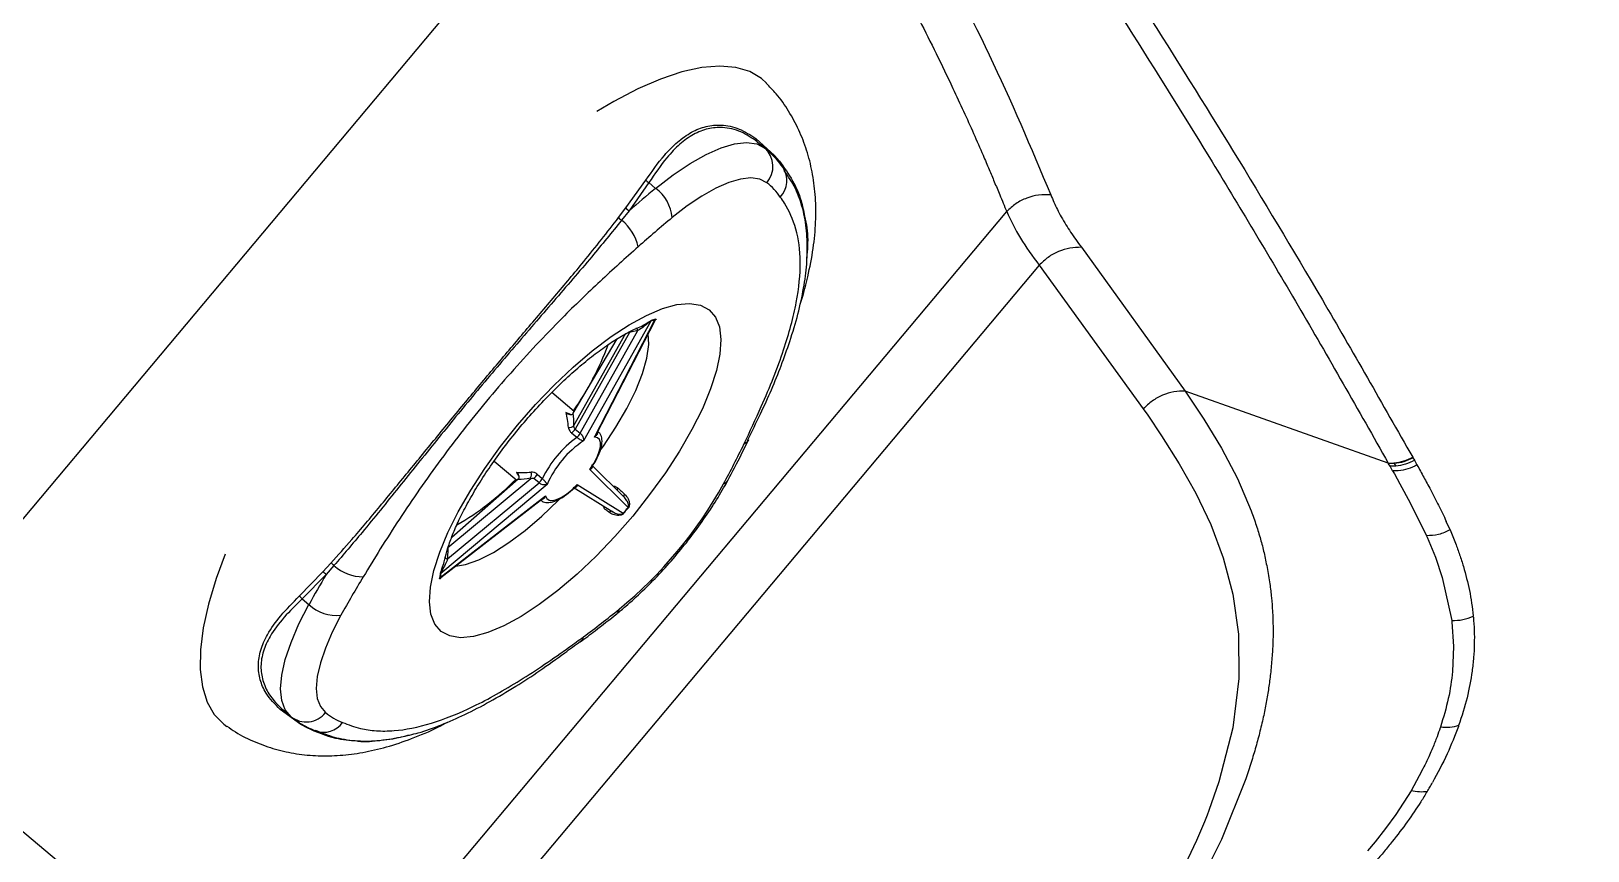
# Model space of a CAD drawing. Extents: x -51 to 27, y -13 to 136.
# Drawn here: x -40.82 to -34.66, y 72.48 to 75.73 of the extents above; entities that cross this region are included whole.
import ezdxf

# ---------------------------------------------------------------- set-up
doc = ezdxf.new("R2010")
doc.units = 0
doc.header["$MEASUREMENT"] = 0
doc.layers.add('GEOMETRY', color=2, linetype='Continuous', lineweight=25)

# ---------------------------------------------------------------- blocks, each defined once
blk = doc.blocks.new('2026 MONTERREY-BLOOM')
at = {"layer": 'GEOMETRY'}
for p, q in [((-29.7787, -10.6451), (-26.417, -6.6388)), ((-26.2683, -8.4132), (-26.1939, -8.4801)), ((-26.2633, -8.4252), (-26.2329, -8.4507)), ((-26.2508, -8.4368), (-26.2633, -8.4252)), ((-26.2248, -8.4573), (-26.2501, -8.436)), ((-26.1939, -8.4801), (-26.1748, -8.502)), ((-26.7827, -8.6876), (-26.704, -8.5778)), ((-26.6916, -8.5874), (-26.7696, -8.6989)), ((-26.6916, -8.5874), (-26.6648, -8.6099)), ((-28.0931, -12.0595), (-25.2755, -8.7016)), ((-26.8114, -8.7257), (-26.7827, -8.6876)), ((-26.7696, -8.6989), (-26.7993, -8.7363)), ((-24.9799, -8.8431), (-24.5687, -9.4124)), ((-25.1468, -8.9144), (-27.9128, -12.2108)), ((-25.1468, -8.9144), (-24.7348, -9.4823)), ((-26.9631, -9.5795), (-26.7348, -9.1729)), ((-26.6839, -9.1356), (-26.95, -9.6096)), ((-26.9069, -9.5945), (-26.6675, -9.1299)), ((-26.8989, -9.5826), (-26.6672, -9.133)), ((-26.7348, -9.1729), (-26.7684, -9.18)), ((-26.9914, -9.5001), (-26.8166, -9.2055)), ((-26.988, -9.5491), (-26.7824, -9.1829)), ((-26.7684, -9.18), (-26.9832, -9.5626)), ((-26.987, -9.4928), (-27.0762, -9.418)), ((-23.7652, -9.6978), (-24.5687, -9.4124)), ((-24.5687, -9.4124), (-24.4955, -9.523)), ((-24.7348, -9.4823), (-24.7174, -9.5077)), ((-24.7174, -9.5077), (-24.6629, -9.5891)), ((-24.4955, -9.523), (-24.4258, -9.6381)), ((-26.9772, -9.5955), (-26.9973, -9.5786)), ((-26.9832, -9.5626), (-26.9631, -9.5795)), ((-26.8924, -9.5722), (-26.8932, -9.5716)), ((-26.2972, -9.6056), (-26.2989, -9.6087)), ((-24.6629, -9.5891), (-24.5926, -9.7005)), ((-24.4258, -9.6381), (-24.3625, -9.7584)), ((-27.3038, -9.6895), (-27.2136, -9.7653)), ((-26.774, -9.8733), (-26.9254, -9.7234)), ((-26.7881, -9.8334), (-26.9189, -9.7038)), ((-24.5926, -9.7005), (-24.527, -9.8168)), ((-23.7652, -9.6978), (-23.7427, -9.6975)), ((-23.764, -9.6999), (-23.7652, -9.6978)), ((-23.7415, -9.6995), (-23.764, -9.6999)), ((-23.7584, -9.71), (-23.764, -9.6999)), ((-23.7358, -9.7096), (-23.7584, -9.71)), ((-23.7481, -9.7282), (-23.7584, -9.71)), ((-23.7257, -9.7278), (-23.7481, -9.7282)), ((-23.7481, -9.7282), (-23.7412, -9.7405)), ((-23.7427, -9.6974), (-23.7415, -9.6995)), ((-23.7415, -9.6995), (-23.7358, -9.7096)), ((-23.6688, -9.6742), (-23.6676, -9.6763)), ((-23.6676, -9.6763), (-23.6619, -9.6864)), ((-23.6619, -9.6864), (-23.6517, -9.7046)), ((-27.0941, -9.7827), (-27.5155, -10.1341)), ((-27.4879, -10.077), (-27.1264, -9.7755)), ((-27.1592, -9.7593), (-27.4876, -10.0332)), ((-27.2087, -9.761), (-27.4719, -9.9914)), ((-27.1264, -9.7755), (-27.1465, -9.7587)), ((-27.1334, -9.7419), (-27.1133, -9.7588)), ((-26.9916, -9.7926), (-26.8336, -9.8909)), ((-26.9748, -9.7826), (-26.7928, -9.8958)), ((-24.3625, -9.7584), (-24.3076, -9.8869)), ((-23.7412, -9.7405), (-23.7191, -9.7801)), ((-23.7191, -9.7801), (-23.6783, -9.8553)), ((-27.5179, -10.1509), (-27.1005, -9.8269)), ((-27.5144, -10.1503), (-27.1105, -9.8368)), ((-24.527, -9.8168), (-24.4681, -9.9401)), ((-23.6783, -9.8553), (-23.6144, -9.9849)), ((-24.4681, -9.9401), (-24.4183, -10.0725)), ((-23.5208, -9.9622), (-23.5358, -9.928)), ((-27.4876, -10.0332), (-27.4879, -10.077)), ((-23.6144, -9.9849), (-23.6119, -9.9904)), ((-23.6119, -9.9904), (-23.579, -10.07)), ((-27.9824, -10.128), (-27.9505, -10.0933)), ((-27.9378, -10.1032), (-27.9689, -10.1389)), ((-24.4183, -10.0725), (-24.3805, -10.2166)), ((-23.579, -10.07), (-23.5516, -10.1497)), ((-28.0752, -10.2242), (-27.9824, -10.128)), ((-27.9689, -10.1389), (-28.0635, -10.2346)), ((-23.5516, -10.1497), (-23.5142, -10.3208)), ((-24.3805, -10.2166), (-24.3586, -10.375)), ((-28.0635, -10.2346), (-28.0367, -10.2571)), ((-23.5142, -10.3208), (-23.5136, -10.3253)), ((-23.5136, -10.3253), (-23.507, -10.4237)), ((-23.4284, -10.3072), (-23.4289, -10.3027)), ((-26.9616, -10.4041), (-26.9632, -10.4053)), ((-24.3586, -10.375), (-24.3569, -10.5503)), ((-23.507, -10.4237), (-23.5111, -10.5221)), ((-24.3569, -10.5503), (-24.3809, -10.7449)), ((-28.0931, -12.0595), (-29.7787, -10.6451)), ((-28.0693, -10.7318), (-28.1505, -10.6731)), ((-28.1379, -10.6759), (-28.1075, -10.7014)), ((-28.3737, -10.7311), (-28.3625, -10.7394)), ((-28.0438, -10.7459), (-28.0693, -10.7318)), ((-28.0102, -10.7578), (-28.0129, -10.7568)), ((-27.9997, -10.7597), (-27.9761, -10.7684)), ((-24.3809, -10.7449), (-24.4355, -10.9592)), ((-23.5589, -10.7428), (-23.5599, -10.7457)), ((-24.4355, -10.9592), (-24.4754, -11.0728)), ((-24.3294, -10.9478), (-24.4254, -11.1868)), ((-23.6425, -10.9355), (-23.6752, -10.994)), ((-23.6752, -10.994), (-23.736, -11.0889)), ((-24.4754, -11.0728), (-24.4824, -11.0912)), ((-23.736, -11.0889), (-23.7757, -11.1439)), ((-24.4926, -11.1169), (-24.5239, -11.1908)), ((-24.4824, -11.0912), (-24.4926, -11.1169)), ((-23.7757, -11.1439), (-23.8167, -11.1964)), ((-24.5239, -11.1908), (-24.5805, -11.311)), ((-24.4254, -11.1868), (-24.5518, -11.4382)), ((-23.8167, -11.1963), (-23.8469, -11.2323))]:
    blk.add_line(p, q, dxfattribs=at)
at = {"layer": 'GEOMETRY', "flags": 128}
for points in [[(-26.2261, -8.193), (-26.2453, -8.1757), (-26.292, -8.1479), (-26.3474, -8.1312), (-26.411, -8.1258), (-26.4823, -8.1317), (-26.5606, -8.1489), (-26.6453, -8.1772), (-26.7357, -8.2164), (-26.8309, -8.2661), (-26.8979, -8.3056)], [(-26.6648, -8.6099), (-26.5957, -8.5564), (-26.5288, -8.5112), (-26.4652, -8.4754), (-26.406, -8.4494), (-26.3522, -8.4337), (-26.3049, -8.4287), (-26.2649, -8.4344), (-26.2329, -8.4507)], [(-26.2329, -8.4507), (-26.2268, -8.4556), (-26.2248, -8.4573)], [(-26.225, -8.5879), (-26.2528, -8.5737), (-26.2875, -8.5688), (-26.3285, -8.5731), (-26.375, -8.5867), (-26.4264, -8.6092), (-26.4815, -8.6403), (-26.5395, -8.6794), (-26.5993, -8.7258)], [(-26.4532, -9.0905), (-26.428, -9.1194), (-26.4123, -9.1587), (-26.4064, -9.2078), (-26.4104, -9.2657), (-26.4241, -9.3315), (-26.4475, -9.4041), (-26.48, -9.4822), (-26.5211, -9.5645), (-26.5701, -9.6496), (-26.6262, -9.736), (-26.6885, -9.8223), (-26.7557, -9.9069), (-26.8269, -9.9884), (-26.9007, -10.0655), (-26.976, -10.1368), (-27.0513, -10.2011), (-27.1255, -10.2573), (-27.1973, -10.3044), (-27.2654, -10.3416), (-27.3287, -10.3683), (-27.3861, -10.384), (-27.4366, -10.3885), (-27.4794, -10.3817), (-27.5136, -10.3637), (-27.5388, -10.3348), (-27.5545, -10.2955), (-27.5604, -10.2464), (-27.5564, -10.1885), (-27.5427, -10.1227), (-27.5193, -10.0501), (-27.4868, -9.972), (-27.4457, -9.8897), (-27.3967, -9.8046), (-27.3406, -9.7182), (-27.2783, -9.6319), (-27.2111, -9.5473), (-27.1399, -9.4658), (-27.0661, -9.3887), (-26.9909, -9.3174), (-26.9155, -9.2531), (-26.8413, -9.1969), (-26.7695, -9.1498), (-26.7014, -9.1126), (-26.6381, -9.0859), (-26.5807, -9.0702), (-26.5302, -9.0657), (-26.4874, -9.0725), (-26.4532, -9.0905)], [(-26.7348, -9.1729), (-26.7356, -9.171), (-26.7365, -9.1692), (-26.7376, -9.1677), (-26.7388, -9.1665), (-26.7401, -9.1656), (-26.7414, -9.165), (-26.7426, -9.1649), (-26.7437, -9.1652)], [(-26.8798, -9.6417), (-26.8715, -9.6301), (-26.8217, -9.5551), (-26.7787, -9.4812), (-26.7436, -9.4101), (-26.7171, -9.3433), (-26.6998, -9.2824), (-26.6921, -9.2286), (-26.6939, -9.1848)], [(-26.9254, -9.7234), (-26.9095, -9.6984), (-26.8968, -9.6743), (-26.888, -9.652), (-26.8832, -9.6324), (-26.8828, -9.6163), (-26.8868, -9.6043), (-26.8949, -9.5969), (-26.9069, -9.5945)], [(-26.2989, -9.6087), (-26.2989, -9.6086), (-26.3058, -9.6165), (-26.3156, -9.6225)], [(-27.1005, -9.8269), (-27.0955, -9.8378), (-27.0864, -9.844), (-27.0735, -9.8453), (-27.0574, -9.8416), (-27.0387, -9.833), (-27.0182, -9.82), (-26.9966, -9.803), (-26.9748, -9.7826)], [(-27.4572, -10.1059), (-27.4169, -10.0989), (-27.3645, -10.0804), (-27.3068, -10.0514), (-27.2452, -10.0123), (-27.181, -9.9642), (-27.1156, -9.908), (-27.0505, -9.845), (-27.0471, -9.8415)], [(-28.3684, -10.0581), (-28.4039, -10.1546), (-28.4342, -10.2556), (-28.4549, -10.3498), (-28.4659, -10.4364), (-28.467, -10.5145), (-28.4582, -10.5836), (-28.4396, -10.6431), (-28.4114, -10.6924), (-28.3737, -10.7311)], [(-27.4972, -10.0698), (-27.4972, -10.0709), (-27.4968, -10.072), (-27.4961, -10.0732), (-27.4949, -10.0742), (-27.4935, -10.0752), (-27.4918, -10.076), (-27.4899, -10.0766), (-27.4879, -10.077)], [(-28.1075, -10.7014), (-28.1305, -10.6743), (-28.1445, -10.6373), (-28.1492, -10.5912), (-28.1446, -10.5368), (-28.1307, -10.475), (-28.1078, -10.407), (-28.0763, -10.3339), (-28.0367, -10.2571)], [(-27.9103, -10.2998), (-27.9446, -10.3663), (-27.9719, -10.4297), (-27.9917, -10.4886), (-28.0038, -10.5422), (-28.0078, -10.5894), (-28.0037, -10.6293), (-27.9916, -10.6613), (-27.9716, -10.6848)], [(-23.487, -10.7367), (-23.4875, -10.7382), (-23.488, -10.7396)]]:
    blk.add_lwpolyline(points, dxfattribs=at)
at = {"layer": 'GEOMETRY'}
for centre, radius, start, end in [((-26.2533, -8.4141), 0.015, 176.43491, 228.15137), ((-26.2981, -8.5233), 0.0975, 318.52154, 48.03333), ((-26.2399, -8.5791), 0.0944, 316.39788, 33.81822), ((-23.5597, -12.3724), 4.8783, 129.53206, 131.14719), ((-26.676, -8.5545), 0.0364, 219.87561, 244.73192), ((-26.7624, -8.7415), 0.1639, 5.4896, 53.40668), ((-26.3843, -8.7928), 0.2596, 34.90376, 52.14058), ((-26.7765, -8.6982), 0.0444, 218.24081, 239.13104), ((-26.9126, -8.8796), 0.1826, 12.10951, 51.66531), ((-26.7496, -8.6623), 0.0417, 217.44049, 241.40622), ((-23.5902, -12.3709), 4.7267, 129.54075, 131.69129), ((-26.5269, -9.5559), 0.4486, 108.2702, 110.48522), ((-26.6773, -9.1391), 0.00743, 130.66104, 152.5782), ((-26.5244, -9.5555), 0.4506, 108.2702, 110.48522), ((-26.6607, -9.1336), 0.00776, 130.09809, 151.53633), ((-27.9518, -8.8182), 1.1734, 325.05217, 339.501), ((-27.0054, -9.5329), 0.0238, 258.96613, 316.96851), ((-26.7058, -9.9598), 0.4543, 126.67952, 153.73835), ((-26.7436, -9.928), 0.3794, 122.93784, 157.48003), ((-27.0287, -9.5368), 0.0523, 306.83782, 330.3827), ((-27.0086, -9.5536), 0.0523, 306.83782, 330.3827), ((-29.6804, -8.0016), 3.7349, 331.57447, 334.27899), ((-27.1796, -9.742), 0.0238, 323.13297, 21.38476), ((-28.0152, -8.972), 1.1223, 300.17305, 315.27895), ((-27.18, -9.7188), 0.052, 310.00141, 333.61848), ((-27.1599, -9.7357), 0.052, 310.00141, 333.61848), ((-27.9093, -8.9394), 1.731, 309.44908, 330.96879), ((-26.4031, -9.7535), 0.027, 285.58321, 330.36389), ((-26.7995, -9.8105), 0.0199, 135.79264, 159.7174), ((-26.7814, -9.8279), 0.00979, 127.79364, 197.39686), ((-26.8391, -9.8978), 0.0102, 89.48355, 151.40571), ((-28.4489, -8.4974), 2.1675, 319.82146, 320.59641), ((-26.6948, -9.7844), 0.1484, 228.67344, 229.32646), ((-28.4549, -8.4924), 2.177, 319.82146, 320.59641), ((-26.8, -9.9096), 0.0446, 52.25031, 54.42573), ((-27.9699, -10.1312), 0.0427, 41.05373, 62.83774), ((-27.8208, -9.9715), 0.1762, 228.39429, 269.58847), ((-23.8824, -12.5609), 4.7503, 149.34494, 150.98894), ((-28.0003, -10.164), 0.0402, 38.70297, 63.59154), ((-23.8826, -12.5343), 4.606, 148.79171, 150.97964), ((-27.1026, -10.2043), 0.4203, 170.68463, 173.00463), ((-27.5129, -10.157), 0.00794, 129.0085, 150.20664), ((-27.1025, -10.2018), 0.4185, 170.68463, 173.00463), ((-27.5108, -10.1401), 0.00761, 127.98896, 149.64227), ((-28.0923, -10.2551), 0.0353, 35.43834, 61.08161), ((-27.9271, -10.1411), 0.1596, 226.62675, 276.05498), ((-29.2377, -7.2729), 3.862, 306.31215, 308.95698), ((-26.8348, -10.2743), 0.0254, 310.20709, 355.95497), ((-26.984, -10.3785), 0.034, 311.1323, 349.07735), ((-28.1471, -10.6874), 0.0147, 51.33407, 103.62858), ((-28.0478, -10.6253), 0.0967, 231.91133, 321.98228), ((-27.8059, -10.4777), 0.2653, 231.3332, 248.32147), ((-27.9798, -10.669), 0.0939, 251.08025, 323.98732)]:
    blk.add_arc(centre, radius, start, end, dxfattribs=at)
for centre, major_axis, ratio, start_param, end_param in [((-27.099, -9.6301), (0.2508, -0.0579), 0.58081, 1.312953, 1.384881), ((-27.099, -9.6301), (0.0242, 0.2024), 0.42878, 5.136811, 5.475773), ((-27.0812, -9.6363), (0.0438, 0.2153), 0.382173, 5.205544, 5.472773), ((-27.099, -9.6301), (0.193, 0.0605), 0.442984, 3.930696, 4.269659), ((-27.099, -9.6301), (-0.1028, 0.2354), 0.588609, 1.758327, 1.828289), ((-27.0896, -9.6464), (0.2022, 0.0823), 0.39451, 3.931916, 4.199146)]:
    blk.add_ellipse(centre, major_axis=major_axis, ratio=ratio, start_param=start_param, end_param=end_param, dxfattribs=at)
for points, knots in [([(-36.6427, -38.9849), (-36.6428, -38.748), (-36.6429, -38.2513), (-36.6431, -37.4958), (-36.643, -36.7174), (-36.6423, -35.9379), (-36.6409, -35.1552), (-36.6388, -34.37), (-36.6343, -33.1243), (-36.6247, -31.4274), (-36.6007, -28.7277), (-36.5557, -25.4875), (-36.48, -22.0033), (-36.3837, -18.8258), (-36.2694, -15.9518), (-36.1467, -13.5568), (-36.0218, -11.6425), (-35.9083, -10.2086), (-35.8038, -9.1111), (-35.7174, -8.3466), (-35.6715, -7.9173), (-35.5982, -7.4928), (-35.4908, -7.0801), (-35.3398, -6.6435), (-35.1358, -6.1898), (-34.8703, -5.7277), (-34.5603, -5.2943), (-34.2088, -4.8937), (-33.8193, -4.53), (-33.3956, -4.2066), (-32.942, -3.9269), (-32.4916, -3.7075), (-32.0535, -3.5411), (-31.634, -3.4198), (-31.1992, -3.3309), (-30.7502, -3.28), (-30.3002, -3.2288), (-29.6557, -3.1612), (-28.8172, -3.0818), (-27.5048, -2.9746), (-25.9207, -2.8687), (-23.9532, -2.7617), (-21.8759, -2.6679), (-19.6786, -2.5868), (-17.2507, -2.5139), (-14.59, -2.4519), (-11.7055, -2.4029), (-8.8195, -2.3695), (-5.9364, -2.3497), (-3.0548, -2.3416), (-0.5983, -2.3393), (1.4461, -2.34), (3.0915, -2.3423), (4.7536, -2.3465), (6.4156, -2.3534), (8.0545, -2.3645), (10.4077, -2.3864), (13.4813, -2.429), (16.9743, -2.5047), (20.1483, -2.6009), (23.0112, -2.7146), (25.3952, -2.8364), (27.3074, -2.9606), (28.7412, -3.0736), (29.84, -3.1777), (30.6063, -3.2639), (31.0378, -3.31), (31.4634, -3.3805), (31.8765, -3.4857), (32.3137, -3.6341), (32.7687, -3.8357), (33.2323, -4.0987), (33.6676, -4.4064), (34.0701, -4.7558), (34.436, -5.1433), (34.7616, -5.5651), (35.0437, -6.0171), (35.2785, -6.4922), (35.464, -6.9855), (35.6016, -7.491), (35.6829, -8.0099), (35.7387, -8.5338), (35.8146, -9.2299), (35.8967, -10.0974), (36.0051, -11.4079), (36.112, -12.9931), (36.2405, -15.3392), (36.3619, -18.1726), (36.4654, -21.4568), (36.5399, -24.7062), (36.5915, -27.9302), (36.6206, -30.8028), (36.6357, -33.3227), (36.6407, -34.9225), (36.6423, -35.9634), (36.6428, -36.4441), (36.643, -36.9237), (36.6431, -37.4023), (36.643, -37.8963), (36.6429, -38.4238), (36.6428, -38.792), (36.6428, -38.9849)], [0, 0, 0, 0, 0.005138, 0.010771, 0.016381, 0.022015, 0.027673, 0.03335, 0.039042, 0.054682, 0.070145, 0.097582, 0.124946, 0.145709, 0.16651, 0.187309, 0.197707, 0.208103, 0.218498, 0.221609, 0.224784, 0.227857, 0.230942, 0.234019, 0.237865, 0.24171, 0.245555, 0.249401, 0.253246, 0.257092, 0.260938, 0.264783, 0.267936, 0.271088, 0.274241, 0.277546, 0.280882, 0.284062, 0.291597, 0.299143, 0.312612, 0.326021, 0.341866, 0.357701, 0.373696, 0.394533, 0.415407, 0.436247, 0.457116, 0.477921, 0.498728, 0.51038, 0.52225, 0.534405, 0.54642, 0.558287, 0.569942, 0.597446, 0.624936, 0.645697, 0.666299, 0.687058, 0.697455, 0.707849, 0.718242, 0.721382, 0.724571, 0.72765, 0.730727, 0.733804, 0.737651, 0.741498, 0.745344, 0.74919, 0.753036, 0.756881, 0.760725, 0.76457, 0.768352, 0.772136, 0.775907, 0.779727, 0.783559, 0.79109, 0.798621, 0.812071, 0.825537, 0.849567, 0.873561, 0.896782, 0.920041, 0.943476, 0.95907, 0.97468, 0.978164, 0.981639, 0.985104, 0.988563, 0.992016, 0.995816, 1, 1, 1, 1]), ([(-36.1407, -14.6533), (-36.1119, -14.1152), (-36.0541, -13.0392), (-35.9464, -11.4261), (-35.8442, -10.179), (-35.7594, -9.2973), (-35.706, -8.7789), (-35.6474, -8.2599), (-35.5881, -7.738), (-35.4727, -7.2237), (-35.3078, -6.7223), (-35.1096, -6.2757), (-34.8921, -5.8829), (-34.6663, -5.5407), (-34.4148, -5.2169), (-34.139, -4.9134), (-33.8406, -4.6322), (-33.5213, -4.3748), (-33.183, -4.1429), (-32.8279, -3.9378), (-32.4333, -3.7489), (-31.9983, -3.5846), (-31.5239, -3.4531), (-31.0412, -3.37), (-30.5499, -3.3182), (-29.6855, -3.2217), (-28.442, -3.1078), (-26.8282, -2.9864), (-25.7512, -2.9232), (-25.2135, -2.8916)], [0, 0, 0, 0, 0.0827889, 0.1655581, 0.2483945, 0.2750251, 0.3016561, 0.3284682, 0.3552764, 0.3823044, 0.4092866, 0.4362588, 0.4572354, 0.4782117, 0.4991897, 0.5201698, 0.5411517, 0.5621348, 0.5831185, 0.6041024, 0.625086, 0.6502631, 0.67544, 0.7006168, 0.7254131, 0.7513425, 0.8342548, 0.9172389, 1, 1, 1, 1]), ([(-25.0696, -7.385), (-24.9549, -7.5573), (-24.7257, -7.902), (-24.4935, -8.2773), (-24.3773, -8.465)], [0, 0, 0, 0, 0.500001, 1, 1, 1, 1]), ([(-25.1664, -7.4056), (-25.0513, -7.5783), (-24.8216, -7.9233), (-24.5892, -8.2994), (-24.4731, -8.4872)], [0, 0, 0, 0, 0.500543, 1, 1, 1, 1]), ([(-25.6167, -7.5545), (-25.5236, -7.7278), (-25.3379, -8.0734), (-25.1799, -8.4487), (-25.1011, -8.6359)], [0, 0, 0, 0, 0.5013419, 1, 1, 1, 1]), ([(-25.7937, -7.6204), (-25.7879, -7.631), (-25.7788, -7.6476), (-25.7661, -7.6706), (-25.7536, -7.6934), (-25.7391, -7.7199), (-25.7234, -7.7488), (-25.7086, -7.7763), (-25.674, -7.841), (-25.6222, -7.9405), (-25.5537, -8.0778), (-25.4958, -8.1979), (-25.4465, -8.3036), (-25.4067, -8.3919), (-25.3731, -8.4689), (-25.346, -8.5327), (-25.3241, -8.5848), (-25.301, -8.6403), (-25.2847, -8.6796), (-25.2755, -8.7016)], [0, 0, 0, 0, 0.030901, 0.048162, 0.067314, 0.097082, 0.125452, 0.151097, 0.17646, 0.31207, 0.435276, 0.562891, 0.646021, 0.72573, 0.803064, 0.852974, 0.895922, 0.941715, 1, 1, 1, 1]), ([(-26.0933, -9.0686), (-26.0932, -9.0684), (-26.0783, -9.027), (-26.0593, -8.9491), (-26.038, -8.8369), (-26.0296, -8.7333), (-26.0316, -8.6365), (-26.0435, -8.5457), (-26.0652, -8.46), (-26.0962, -8.3791), (-26.1371, -8.3039), (-26.1804, -8.2412), (-26.2139, -8.2075), (-26.2273, -8.1941)], [0, 0, 0, 0, 0.000921, 0.138256, 0.26364, 0.37933, 0.485411, 0.584181, 0.677815, 0.767978, 0.855882, 0.942422, 1, 1, 1, 1]), ([(-26.704, -8.5778), (-26.6796, -8.5434), (-26.639, -8.4859), (-26.5783, -8.4246), (-26.5233, -8.3853), (-26.465, -8.3623), (-26.4011, -8.3566), (-26.3323, -8.3709), (-26.2898, -8.3989), (-26.2683, -8.4132)], [0, 0, 0, 0, 0.18374, 0.307284, 0.433662, 0.557175, 0.6842, 0.839564, 1, 1, 1, 1]), ([(-26.2633, -8.4252), (-26.2841, -8.411), (-26.3263, -8.3821), (-26.3942, -8.3666), (-26.4582, -8.3715), (-26.5152, -8.3938), (-26.5695, -8.4334), (-26.6286, -8.4946), (-26.6681, -8.5529), (-26.6916, -8.5874)], [0, 0, 0, 0, 0.155617, 0.316092, 0.439294, 0.566132, 0.68942, 0.815883, 1, 1, 1, 1]), ([(-26.1614, -8.5266), (-26.1696, -8.5155), (-26.1883, -8.4901), (-26.2121, -8.4696), (-26.2254, -8.4581)], [0, 0, 0, 0, 0.4379371, 1, 1, 1, 1]), ([(-26.1748, -8.502), (-26.1564, -8.5277), (-26.1205, -8.5776), (-26.0893, -8.6501), (-26.0795, -8.6991), (-26.0754, -8.7195)], [0, 0, 0, 0, 0.3823641, 0.7429608, 1, 1, 1, 1]), ([(-24.4731, -8.4872), (-24.3565, -8.6802), (-24.1236, -9.0657), (-23.8846, -9.4872), (-23.7652, -9.6978)], [0, 0, 0, 0, 0.500513, 1, 1, 1, 1]), ([(-24.3773, -8.465), (-24.2608, -8.6576), (-24.0278, -9.0427), (-23.7885, -9.4637), (-23.6688, -9.6742)], [0, 0, 0, 0, 0.500001, 1, 1, 1, 1]), ([(-26.0653, -8.8694), (-26.0652, -8.8385), (-26.0649, -8.776), (-26.081, -8.6905), (-26.1079, -8.6102), (-26.1403, -8.5624), (-26.1563, -8.5388)], [0, 0, 0, 0, 0.245876, 0.4987841, 0.7516871, 1, 1, 1, 1]), ([(-26.3156, -9.6225), (-26.2919, -9.5725), (-26.2495, -9.4831), (-26.1974, -9.3585), (-26.1455, -9.217), (-26.103, -9.0581), (-26.0866, -8.8966), (-26.1051, -8.7667), (-26.1405, -8.6894), (-26.1659, -8.6523), (-26.1715, -8.6443)], [0, 0, 0, 0, 0.113314, 0.203025, 0.292712, 0.459327, 0.623089, 0.788453, 0.954097, 1, 1, 1, 1]), ([(-25.1011, -8.6359), (-25.1171, -8.6354), (-25.1491, -8.6345), (-25.1964, -8.6471), (-25.2402, -8.6688), (-25.2638, -8.6907), (-25.2755, -8.7016)], [0, 0, 0, 0, 0.250001, 0.5, 0.750007, 1, 1, 1, 1]), ([(-25.1011, -8.6359), (-25.0969, -8.6456), (-25.0887, -8.6648), (-25.0752, -8.6937), (-25.0594, -8.7233), (-25.0419, -8.7532), (-25.023, -8.7831), (-25.0021, -8.8129), (-24.9874, -8.8329), (-24.9799, -8.8431)], [0, 0, 0, 0, 0.144624, 0.283705, 0.425222, 0.574967, 0.716408, 0.855424, 1, 1, 1, 1]), ([(-27.9505, -10.0933), (-27.9226, -10.0624), (-27.8579, -9.9907), (-27.7565, -9.8696), (-27.6439, -9.7322), (-27.5283, -9.5907), (-27.4115, -9.4488), (-27.2951, -9.3096), (-27.179, -9.1724), (-27.0629, -9.0358), (-26.9366, -8.8862), (-26.8566, -8.7836), (-26.8114, -8.7257)], [0, 0, 0, 0, 0.074578, 0.173246, 0.271929, 0.37367, 0.475414, 0.572737, 0.670057, 0.77015, 0.870233, 1, 1, 1, 1]), ([(-26.7993, -8.7363), (-26.8383, -8.7843), (-26.9244, -8.8899), (-27.0686, -9.0569), (-27.2242, -9.2376), (-27.3805, -9.4214), (-27.5326, -9.6081), (-27.6814, -9.7931), (-27.8159, -9.9603), (-27.9007, -10.0598), (-27.9378, -10.1032)], [0, 0, 0, 0, 0.109289, 0.240653, 0.372441, 0.503824, 0.63517, 0.766922, 0.898249, 1, 1, 1, 1]), ([(-26.0754, -8.7195), (-26.0734, -8.7275), (-26.0644, -8.7645), (-26.0613, -8.8198), (-26.0656, -8.8697), (-26.067, -8.8858)], [0, 0, 0, 0, 0.158579, 0.727353, 1, 1, 1, 1]), ([(-25.2755, -8.7016), (-25.2591, -8.7365), (-25.2266, -8.806), (-25.1733, -8.8784), (-25.1468, -8.9144)], [0, 0, 0, 0, 0.503197, 1, 1, 1, 1]), ([(-26.734, -8.8413), (-26.7843, -8.8864), (-26.8847, -8.9767), (-27.0546, -9.1406), (-27.2383, -9.3364), (-27.4291, -9.5655), (-27.602, -9.8008), (-27.7298, -9.9959), (-27.7997, -10.1109), (-27.8221, -10.1476)], [0, 0, 0, 0, 0.1231091, 0.2460872, 0.4175077, 0.5840052, 0.7522704, 0.9207944, 1, 1, 1, 1]), ([(-24.9799, -8.8431), (-24.9951, -8.8435), (-25.0255, -8.8442), (-25.0706, -8.8586), (-25.1126, -8.8813), (-25.1354, -8.9034), (-25.1468, -8.9144)], [0, 0, 0, 0, 0.249997, 0.5, 0.749999, 1, 1, 1, 1]), ([(-26.3013, -9.6076), (-26.284, -9.5724), (-26.2509, -9.5053), (-26.2048, -9.4053), (-26.1669, -9.3103), (-26.131, -9.2099), (-26.1003, -9.107), (-26.0781, -9.0051), (-26.0669, -8.9297), (-26.0663, -8.8906), (-26.0661, -8.8807)], [0, 0, 0, 0, 0.1313039, 0.2507986, 0.374042, 0.5016405, 0.6536261, 0.8033629, 0.950475, 1, 1, 1, 1]), ([(-27.4981, -10.0764), (-27.4975, -10.0733), (-27.495, -10.0594), (-27.4849, -10.0251), (-27.4665, -9.9747), (-27.4403, -9.9158), (-27.4067, -9.8508), (-27.3659, -9.7813), (-27.3187, -9.709), (-27.2658, -9.6356), (-27.2083, -9.5627), (-27.1473, -9.492), (-27.0842, -9.4248), (-27.0202, -9.3626), (-26.957, -9.3068), (-26.8959, -9.2583), (-26.8386, -9.218), (-26.7877, -9.1872), (-26.7524, -9.1689), (-26.7379, -9.1633), (-26.7349, -9.1622)], [0, 0, 0, 0, 0.015724, 0.068996, 0.124855, 0.182935, 0.242784, 0.303967, 0.366111, 0.42891, 0.492113, 0.555507, 0.618879, 0.681994, 0.74464, 0.80657, 0.867483, 0.927013, 0.984741, 1, 1, 1, 1]), ([(-26.7437, -9.1652), (-26.7359, -9.162), (-26.7212, -9.1561), (-26.7025, -9.1451), (-26.6907, -9.1379), (-26.685, -9.1347), (-26.683, -9.1338), (-26.6821, -9.1334)], [0, 0, 0, 0, 0.384719, 0.727037, 0.871199, 0.944712, 1, 1, 1, 1]), ([(-26.6839, -9.1356), (-26.6842, -9.1358), (-26.6849, -9.1361), (-26.6867, -9.1372), (-26.6906, -9.1402), (-26.7004, -9.1481), (-26.7157, -9.1604), (-26.7282, -9.1685), (-26.7348, -9.1729)], [0, 0, 0, 0, 0.026157, 0.041918, 0.104999, 0.244271, 0.598362, 1, 1, 1, 1]), ([(-26.6672, -9.133), (-26.6672, -9.133), (-26.667, -9.1327), (-26.6671, -9.1329), (-26.6676, -9.1334), (-26.6694, -9.1355), (-26.6723, -9.1373), (-26.6736, -9.1381)], [0, 0, 0, 0, 0.014263, 0.112441, 0.285279, 0.670764, 1, 1, 1, 1]), ([(-26.6657, -9.1276), (-26.6652, -9.1275), (-26.6636, -9.1271), (-26.6629, -9.1278), (-26.6636, -9.1304), (-26.6674, -9.1333), (-26.6704, -9.1356)], [0, 0, 0, 0, 0.0891833, 0.2662804, 0.4391807, 1, 1, 1, 1]), ([(-26.6672, -9.133), (-26.6669, -9.1324), (-26.6664, -9.1313), (-26.6663, -9.1303), (-26.6666, -9.1298), (-26.6671, -9.1298), (-26.6674, -9.1299), (-26.6675, -9.1299)], [0, 0, 0, 0, 0.391911, 0.642224, 0.813829, 0.963823, 1, 1, 1, 1]), ([(-24.5687, -9.4124), (-24.5839, -9.4128), (-24.6141, -9.4136), (-24.6589, -9.4277), (-24.7007, -9.45), (-24.7235, -9.4715), (-24.7348, -9.4823)], [0, 0, 0, 0, 0.249998, 0.5, 0.750002, 1, 1, 1, 1]), ([(-27.0195, -9.4977), (-27.0195, -9.4977), (-27.0174, -9.4995), (-27.0125, -9.5028), (-27.0052, -9.5056), (-26.9987, -9.5055), (-26.9941, -9.5037), (-26.9923, -9.5013), (-26.9914, -9.5001)], [0, 0, 0, 0, 0.004649, 0.23127, 0.517491, 0.716951, 0.858168, 1, 1, 1, 1]), ([(-26.9832, -9.5626), (-26.9844, -9.5614), (-26.9858, -9.5599), (-26.9875, -9.5564), (-26.9883, -9.5531), (-26.988, -9.5502), (-26.988, -9.5491)], [0, 0, 0, 0, 0.332362, 0.38263, 0.78188, 1, 1, 1, 1]), ([(-27.0099, -9.5563), (-27.0097, -9.5578), (-27.0091, -9.5625), (-27.0055, -9.5705), (-27.0001, -9.5759), (-26.9973, -9.5786)], [0, 0, 0, 0, 0.203009, 0.597057, 1, 1, 1, 1]), ([(-26.95, -9.6096), (-26.95, -9.6096), (-26.9518, -9.6092), (-26.955, -9.6083), (-26.9606, -9.606), (-26.9644, -9.6041), (-26.9687, -9.6016), (-26.9712, -9.6), (-26.9744, -9.5977), (-26.9759, -9.5965), (-26.9772, -9.5955)], [0, 0, 0, 0, 0.006071, 0.338673, 0.467785, 0.673379, 0.716166, 0.860311, 0.879197, 1, 1, 1, 1]), ([(-26.9631, -9.5795), (-26.9619, -9.5806), (-26.9605, -9.5819), (-26.9578, -9.5851), (-26.9561, -9.5875), (-26.9535, -9.5919), (-26.9517, -9.596), (-26.9499, -9.6027), (-26.9496, -9.6069), (-26.95, -9.6096), (-26.95, -9.6096)], [0, 0, 0, 0, 0.118525, 0.137194, 0.290753, 0.324162, 0.532603, 0.663165, 0.994059, 1, 1, 1, 1]), ([(-26.9181, -9.7147), (-26.9158, -9.7114), (-26.9053, -9.6956), (-26.8907, -9.6676), (-26.8782, -9.633), (-26.8756, -9.6053), (-26.8807, -9.5833), (-26.89, -9.5758), (-26.8935, -9.573)], [0, 0, 0, 0, 0.058406, 0.275136, 0.495781, 0.72524, 0.896918, 1, 1, 1, 1]), ([(-26.8953, -9.5757), (-26.8952, -9.576), (-26.8949, -9.5768), (-26.8951, -9.5796), (-26.8961, -9.5833), (-26.8998, -9.5889), (-26.9037, -9.5923), (-26.9068, -9.5944), (-26.9069, -9.5945)], [0, 0, 0, 0, 0.042288, 0.099506, 0.374442, 0.547101, 0.991882, 1, 1, 1, 1]), ([(-26.9069, -9.5945), (-26.9068, -9.5944), (-26.9038, -9.5907), (-26.9013, -9.5866), (-26.8989, -9.5826)], [0, 0, 0, 0, 0.017844, 1, 1, 1, 1]), ([(-26.3796, -9.7668), (-26.3677, -9.7445), (-26.3387, -9.6902), (-26.3126, -9.637), (-26.2972, -9.6056)], [0, 0, 0, 0, 0.410506, 1, 1, 1, 1]), ([(-27.2087, -9.761), (-27.2077, -9.7599), (-27.2057, -9.7576), (-27.2046, -9.7527), (-27.2057, -9.7463), (-27.2097, -9.7395), (-27.2138, -9.7352), (-27.2159, -9.7335), (-27.2159, -9.7335)], [0, 0, 0, 0, 0.141832, 0.283049, 0.482509, 0.76873, 0.995351, 1, 1, 1, 1]), ([(-27.1334, -9.7419), (-27.1345, -9.741), (-27.139, -9.7375), (-27.1474, -9.7335), (-27.1541, -9.7334), (-27.1574, -9.7333)], [0, 0, 0, 0, 0.154454, 0.583769, 1, 1, 1, 1]), ([(-26.9158, -9.7142), (-26.916, -9.715), (-26.9164, -9.7169), (-26.9193, -9.7202), (-26.9226, -9.7223), (-26.9253, -9.7233), (-26.9254, -9.7234)], [0, 0, 0, 0, 0.182326, 0.410733, 0.989606, 1, 1, 1, 1]), ([(-26.9254, -9.7234), (-26.9253, -9.7233), (-26.9225, -9.7207), (-26.9203, -9.7176), (-26.9181, -9.7146)], [0, 0, 0, 0, 0.021232, 1, 1, 1, 1]), ([(-23.6517, -9.7046), (-23.6428, -9.7208), (-23.625, -9.7533), (-23.6071, -9.786), (-23.5981, -9.8023)], [0, 0, 0, 0, 0.499026, 1, 1, 1, 1]), ([(-27.1605, -9.7563), (-27.1605, -9.7564), (-27.16, -9.7573), (-27.1596, -9.7583), (-27.1592, -9.7593)], [0, 0, 0, 0, 0.020246, 1, 1, 1, 1]), ([(-27.1465, -9.7587), (-27.1466, -9.7587), (-27.1508, -9.7586), (-27.155, -9.7589), (-27.1592, -9.7593)], [0, 0, 0, 0, 0.013983, 1, 1, 1, 1]), ([(-27.0941, -9.7827), (-27.0942, -9.7827), (-27.0968, -9.7836), (-27.101, -9.7842), (-27.108, -9.7837), (-27.1124, -9.7827), (-27.1173, -9.781), (-27.1199, -9.7798), (-27.1236, -9.7777), (-27.1251, -9.7766), (-27.1264, -9.7755)], [0, 0, 0, 0, 0.005941, 0.336835, 0.467397, 0.675838, 0.709247, 0.862806, 0.881475, 1, 1, 1, 1]), ([(-27.1191, -9.8429), (-27.1176, -9.8446), (-27.1112, -9.8518), (-27.0931, -9.8544), (-27.0698, -9.8512), (-27.0418, -9.8388), (-27.0102, -9.8173), (-26.9869, -9.7967), (-26.9753, -9.7851), (-26.9738, -9.7836)], [0, 0, 0, 0, 0.048696, 0.207582, 0.37066, 0.568261, 0.778856, 0.971623, 1, 1, 1, 1]), ([(-27.1133, -9.7588), (-27.112, -9.7599), (-27.1106, -9.7612), (-27.1077, -9.764), (-27.1057, -9.766), (-27.1025, -9.7698), (-27.0999, -9.7731), (-27.0964, -9.7782), (-27.0949, -9.781), (-27.0942, -9.7827), (-27.0941, -9.7827)], [0, 0, 0, 0, 0.120803, 0.139689, 0.283834, 0.326621, 0.532215, 0.661327, 0.993929, 1, 1, 1, 1]), ([(-26.9748, -9.7826), (-26.9748, -9.7827), (-26.9753, -9.7855), (-26.9766, -9.7891), (-26.9799, -9.7929), (-26.9825, -9.7941), (-26.9847, -9.7946), (-26.9852, -9.7945), (-26.9855, -9.7944)], [0, 0, 0, 0, 0.008098, 0.459096, 0.637047, 0.921147, 0.966681, 1, 1, 1, 1]), ([(-26.9822, -9.7915), (-26.9796, -9.7888), (-26.9769, -9.786), (-26.9748, -9.7827), (-26.9748, -9.7826)], [0, 0, 0, 0, 0.979378, 1, 1, 1, 1]), ([(-26.834, -9.788), (-26.8317, -9.7881), (-26.8288, -9.7883), (-26.8216, -9.7909), (-26.8174, -9.7939), (-26.8137, -9.7967)], [0, 0, 0, 0, 0.295034, 0.379587, 1, 1, 1, 1]), ([(-26.8184, -10.2937), (-26.8067, -10.284), (-26.7726, -10.256), (-26.7163, -10.2044), (-26.6507, -10.1382), (-26.5876, -10.0677), (-26.5279, -9.9941), (-26.4727, -9.9187), (-26.4221, -9.8423), (-26.3938, -9.792), (-26.3796, -9.7668)], [0, 0, 0, 0, 0.070044, 0.203694, 0.336614, 0.469051, 0.601324, 0.733688, 0.866375, 1, 1, 1, 1]), ([(-27.1005, -9.8269), (-27.1005, -9.8269), (-27.102, -9.8304), (-27.1045, -9.8347), (-27.1093, -9.8393), (-27.1127, -9.8409), (-27.1154, -9.8416), (-27.1162, -9.8414), (-27.1164, -9.8414)], [0, 0, 0, 0, 0.008169, 0.455737, 0.629477, 0.906135, 0.963713, 1, 1, 1, 1]), ([(-27.1105, -9.8368), (-27.1071, -9.8337), (-27.1035, -9.8306), (-27.1005, -9.8269), (-27.1005, -9.8269)], [0, 0, 0, 0, 0.9819488, 1, 1, 1, 1]), ([(-26.8137, -9.7967), (-26.8091, -9.8007), (-26.8, -9.8088), (-26.7916, -9.8164), (-26.7874, -9.8201)], [0, 0, 0, 0, 0.504479, 1, 1, 1, 1]), ([(-26.774, -9.8733), (-26.7737, -9.8728), (-26.7732, -9.8721), (-26.7723, -9.8701), (-26.7716, -9.8661), (-26.7727, -9.8576), (-26.7777, -9.8453), (-26.7858, -9.8363), (-26.7901, -9.8315)], [0, 0, 0, 0, 0.026157, 0.041918, 0.104999, 0.244271, 0.598362, 1, 1, 1, 1]), ([(-26.7874, -9.8201), (-26.7823, -9.826), (-26.7727, -9.8372), (-26.7681, -9.8534), (-26.7683, -9.8646), (-26.7701, -9.8706), (-26.7719, -9.8732), (-26.7727, -9.8743)], [0, 0, 0, 0, 0.384719, 0.727037, 0.871199, 0.944712, 1, 1, 1, 1]), ([(-26.8668, -9.8786), (-26.8676, -9.8755), (-26.8686, -9.8716), (-26.8698, -9.8688), (-26.8701, -9.8682)], [0, 0, 0, 0, 0.791013, 1, 1, 1, 1]), ([(-26.848, -9.8929), (-26.8526, -9.8895), (-26.8587, -9.8848), (-26.8652, -9.8799), (-26.8668, -9.8786)], [0, 0, 0, 0, 0.741533, 1, 1, 1, 1]), ([(-26.7915, -9.897), (-26.7923, -9.8977), (-26.7945, -9.9001), (-26.7989, -9.9024), (-26.8105, -9.9058), (-26.8265, -9.904), (-26.841, -9.898), (-26.8473, -9.8934), (-26.848, -9.8929)], [0, 0, 0, 0, 0.043653, 0.130336, 0.214966, 0.62446, 0.95607, 1, 1, 1, 1]), ([(-26.8374, -9.8883), (-26.832, -9.8915), (-26.8207, -9.8981), (-26.8076, -9.9006), (-26.7988, -9.8993), (-26.7962, -9.8984), (-26.7945, -9.8974), (-26.7934, -9.8965), (-26.7929, -9.8959), (-26.7928, -9.8958)], [0, 0, 0, 0, 0.391366, 0.813055, 0.893352, 0.937252, 0.967349, 0.993655, 1, 1, 1, 1]), ([(-24.3076, -9.8869), (-24.3009, -9.9057), (-24.2881, -9.9421), (-24.2708, -9.9975), (-24.2565, -10.0531), (-24.2446, -10.1118), (-24.2376, -10.1538), (-24.2339, -10.1756)], [0, 0, 0, 0, 0.2097919, 0.4066785, 0.5946916, 0.7896858, 1, 1, 1, 1]), ([(-23.5208, -9.9622), (-23.5357, -9.9692), (-23.5656, -9.9832), (-23.5981, -9.9843), (-23.6144, -9.9849)], [0, 0, 0, 0, 0.499869, 1, 1, 1, 1]), ([(-23.5208, -9.9621), (-23.5172, -9.9709), (-23.5101, -9.9884), (-23.503, -10.0059), (-23.4994, -10.0147)], [0, 0, 0, 0, 0.500006, 1, 1, 1, 1]), ([(-27.5174, -10.1362), (-27.5172, -10.1355), (-27.5168, -10.1334), (-27.5151, -10.1286), (-27.5102, -10.1154), (-27.5029, -10.096), (-27.4986, -10.0784), (-27.4973, -10.0707), (-27.4972, -10.0698)], [0, 0, 0, 0, 0.043653, 0.130336, 0.214966, 0.62446, 0.95607, 1, 1, 1, 1]), ([(-27.4879, -10.077), (-27.4909, -10.0842), (-27.4972, -10.0991), (-27.5068, -10.1165), (-27.5126, -10.1274), (-27.5142, -10.1305), (-27.515, -10.1324), (-27.5154, -10.1335), (-27.5155, -10.134), (-27.5155, -10.1341)], [0, 0, 0, 0, 0.3913664, 0.8130554, 0.8933518, 0.9372523, 0.9673488, 0.9936552, 1, 1, 1, 1]), ([(-27.5132, -10.1482), (-27.5143, -10.1503), (-27.5162, -10.1541), (-27.5187, -10.1557), (-27.5199, -10.1552), (-27.5198, -10.1537), (-27.5198, -10.1531)], [0, 0, 0, 0, 0.390468, 0.712385, 0.876541, 1, 1, 1, 1]), ([(-27.5179, -10.1509), (-27.5179, -10.1511), (-27.5179, -10.1516), (-27.5174, -10.152), (-27.5164, -10.1518), (-27.5152, -10.1508), (-27.5145, -10.1502)], [0, 0, 0, 0, 0.148059, 0.237269, 0.594333, 1, 1, 1, 1]), ([(-27.5148, -10.1506), (-27.5148, -10.1506), (-27.5149, -10.1507), (-27.5147, -10.1505), (-27.5147, -10.1505)], [0, 0, 0, 0, 0.941944, 1, 1, 1, 1]), ([(-23.468, -10.1065), (-23.4592, -10.1378), (-23.4418, -10.2005), (-23.4332, -10.2686), (-23.4289, -10.3026)], [0, 0, 0, 0, 0.500002, 1, 1, 1, 1]), ([(-28.1505, -10.6731), (-28.1712, -10.6523), (-28.2059, -10.6175), (-28.2322, -10.5553), (-28.2401, -10.4978), (-28.2303, -10.4374), (-28.2013, -10.3721), (-28.1509, -10.301), (-28.1007, -10.2501), (-28.0752, -10.2242)], [0, 0, 0, 0, 0.181988, 0.306024, 0.433022, 0.556961, 0.68442, 0.839758, 1, 1, 1, 1]), ([(-24.2339, -10.1756), (-24.2317, -10.1937), (-24.2275, -10.2288), (-24.223, -10.2842), (-24.2212, -10.3413), (-24.2213, -10.4003), (-24.2247, -10.461), (-24.2285, -10.5026), (-24.2305, -10.524)], [0, 0, 0, 0, 0.169811, 0.330803, 0.499999, 0.67119, 0.830758, 1, 1, 1, 1]), ([(-28.0635, -10.2346), (-28.0885, -10.259), (-28.1392, -10.3085), (-28.1901, -10.3773), (-28.2199, -10.4422), (-28.2297, -10.5012), (-28.2215, -10.5586), (-28.1947, -10.6204), (-28.1589, -10.6553), (-28.1379, -10.6759)], [0, 0, 0, 0, 0.155625, 0.315959, 0.439616, 0.566881, 0.690624, 0.817684, 1, 1, 1, 1]), ([(-26.9632, -10.4053), (-26.9435, -10.3907), (-26.8955, -10.3551), (-26.847, -10.3164), (-26.8184, -10.2937)], [0, 0, 0, 0, 0.410762, 1, 1, 1, 1]), ([(-23.5142, -10.3208), (-23.4993, -10.3203), (-23.4696, -10.3193), (-23.4424, -10.3082), (-23.4289, -10.3027)], [0, 0, 0, 0, 0.500107, 1, 1, 1, 1]), ([(-23.4284, -10.3072), (-23.4271, -10.3246), (-23.4244, -10.3593), (-23.4247, -10.3957), (-23.4249, -10.4139)], [0, 0, 0, 0, 0.5, 1, 1, 1, 1]), ([(-27.9039, -10.7242), (-27.8808, -10.7328), (-27.8394, -10.7481), (-27.771, -10.7583), (-27.6816, -10.7583), (-27.5567, -10.7334), (-27.3878, -10.6658), (-27.2023, -10.5611), (-27.0537, -10.4603), (-26.969, -10.3984), (-26.9506, -10.3849)], [0, 0, 0, 0, 0.113314, 0.203025, 0.292712, 0.459327, 0.623089, 0.788453, 0.954097, 1, 1, 1, 1]), ([(-27.6724, -10.7815), (-27.6499, -10.7765), (-27.5986, -10.7652), (-27.514, -10.7351), (-27.4195, -10.6937), (-27.3211, -10.6425), (-27.2222, -10.5841), (-27.1229, -10.5195), (-27.0368, -10.4575), (-26.9833, -10.4181), (-26.9627, -10.4029)], [0, 0, 0, 0, 0.108288, 0.246891, 0.38284, 0.521077, 0.6619, 0.788545, 0.918579, 1, 1, 1, 1]), ([(-23.4249, -10.4139), (-23.4255, -10.4314), (-23.4268, -10.4664), (-23.4313, -10.5031), (-23.4336, -10.5214)], [0, 0, 0, 0, 0.5, 1, 1, 1, 1]), ([(-24.2305, -10.524), (-24.2328, -10.5427), (-24.2375, -10.5797), (-24.2464, -10.6371), (-24.2583, -10.6965), (-24.2725, -10.7577), (-24.2888, -10.8201), (-24.3078, -10.8829), (-24.3221, -10.926), (-24.3294, -10.9478)], [0, 0, 0, 0, 0.1439121, 0.284244, 0.4261225, 0.5748146, 0.7163192, 0.8564584, 1, 1, 1, 1]), ([(-23.5111, -10.5221), (-23.5154, -10.5572), (-23.5241, -10.6276), (-23.5473, -10.7043), (-23.5589, -10.7428)], [0, 0, 0, 0, 0.499113, 1, 1, 1, 1]), ([(-23.4336, -10.5214), (-23.4392, -10.5558), (-23.4504, -10.6246), (-23.4748, -10.6993), (-23.487, -10.7367)], [0, 0, 0, 0, 0.500003, 1, 1, 1, 1]), ([(-28.1061, -10.7025), (-28.0951, -10.7108), (-28.0664, -10.7325), (-28.0334, -10.7475), (-28.0129, -10.7568)], [0, 0, 0, 0, 0.382132, 1, 1, 1, 1]), ([(-28.3616, -10.7383), (-28.3504, -10.7463), (-28.3154, -10.7714), (-28.2505, -10.8025), (-28.1692, -10.8315), (-28.0853, -10.8494), (-27.9996, -10.8573), (-27.912, -10.8554), (-27.8216, -10.8437), (-27.7273, -10.8219), (-27.6277, -10.788), (-27.5474, -10.7546), (-27.5001, -10.729), (-27.4879, -10.7224)], [0, 0, 0, 0, 0.042268, 0.13235, 0.22192, 0.3121, 0.404161, 0.499657, 0.600505, 0.708944, 0.827035, 0.955132, 1, 1, 1, 1]), ([(-27.8476, -10.7983), (-27.8755, -10.7957), (-27.9427, -10.7896), (-28.0065, -10.762), (-28.0438, -10.7459)], [0, 0, 0, 0, 0.415381, 1, 1, 1, 1]), ([(-28.0105, -10.7548), (-27.9864, -10.7648), (-27.9357, -10.7856), (-27.855, -10.7976), (-27.7678, -10.7988), (-27.7057, -10.7876), (-27.6742, -10.782)], [0, 0, 0, 0, 0.231044, 0.484928, 0.738818, 1, 1, 1, 1]), ([(-27.6434, -10.7745), (-27.6484, -10.7761), (-27.6855, -10.7879), (-27.7522, -10.7964), (-27.815, -10.8029), (-27.8459, -10.7985), (-27.8476, -10.7983)], [0, 0, 0, 0, 0.069216, 0.515459, 0.974538, 1, 1, 1, 1]), ([(-23.5599, -10.7457), (-23.564, -10.7572), (-23.5735, -10.7836), (-23.5875, -10.8199), (-23.6047, -10.8594), (-23.6222, -10.8958), (-23.6363, -10.9233), (-23.6425, -10.9355)], [0, 0, 0, 0, 0.188691, 0.431839, 0.579065, 0.813269, 1, 1, 1, 1]), ([(-23.488, -10.7396), (-23.5017, -10.7756), (-23.529, -10.8475), (-23.5702, -10.924), (-23.5908, -10.9623)], [0, 0, 0, 0, 0.500016, 1, 1, 1, 1]), ([(-23.487, -10.7367), (-23.4983, -10.7395), (-23.521, -10.7451), (-23.5463, -10.7436), (-23.5589, -10.7428)], [0, 0, 0, 0, 0.499917, 1, 1, 1, 1]), ([(-23.6116, -10.998), (-23.6081, -10.992), (-23.6012, -10.9801), (-23.5943, -10.9682), (-23.5908, -10.9623)], [0, 0, 0, 0, 0.500014, 1, 1, 1, 1]), ([(-23.6116, -10.998), (-23.6215, -10.9989), (-23.6414, -11.0007), (-23.6639, -10.9962), (-23.6752, -10.994)], [0, 0, 0, 0, 0.499924, 1, 1, 1, 1]), ([(-23.6116, -10.998), (-23.6158, -11.0048), (-23.6242, -11.0183), (-23.6326, -11.0318), (-23.6368, -11.0385)], [0, 0, 0, 0, 0.4999902, 1, 1, 1, 1]), ([(-23.6368, -11.0385), (-23.654, -11.0646), (-23.6883, -11.1168), (-23.7291, -11.1693), (-23.7495, -11.1955)], [0, 0, 0, 0, 0.4999999, 1, 1, 1, 1])]:
    blk.add_open_spline(points, degree=3, knots=knots, dxfattribs=at)
for points in [[(-23.6688, -9.6742), (-23.6805, -9.6801), (-23.7041, -9.692), (-23.7298, -9.6956), (-23.7427, -9.6974)], [(-23.6676, -9.6763), (-23.6794, -9.6822), (-23.7029, -9.6941), (-23.7286, -9.6977), (-23.7415, -9.6995)], [(-23.6619, -9.6864), (-23.6737, -9.6923), (-23.6972, -9.7042), (-23.723, -9.7078), (-23.7358, -9.7096)], [(-23.6517, -9.7046), (-23.6635, -9.7105), (-23.6871, -9.7224), (-23.7128, -9.726), (-23.7257, -9.7278)], [(-23.5981, -9.8023), (-23.5873, -9.823), (-23.5657, -9.8642), (-23.5458, -9.9067), (-23.5358, -9.928)], [(-23.4994, -10.0147), (-23.4938, -10.0297), (-23.4825, -10.0598), (-23.4728, -10.0909), (-23.468, -10.1065)], [(-23.7495, -11.1955), (-23.7601, -11.2086), (-23.7813, -11.2349), (-23.8039, -11.261), (-23.8152, -11.2741)]]:
    blk.add_open_spline(points, degree=3, dxfattribs=at)

msp = doc.modelspace()

# ---------------------------------------------------------------- block references
msp.add_blockref('2026 MONTERREY-BLOOM', (-11.682, 83.7145))

doc.saveas('drawing.dxf')
